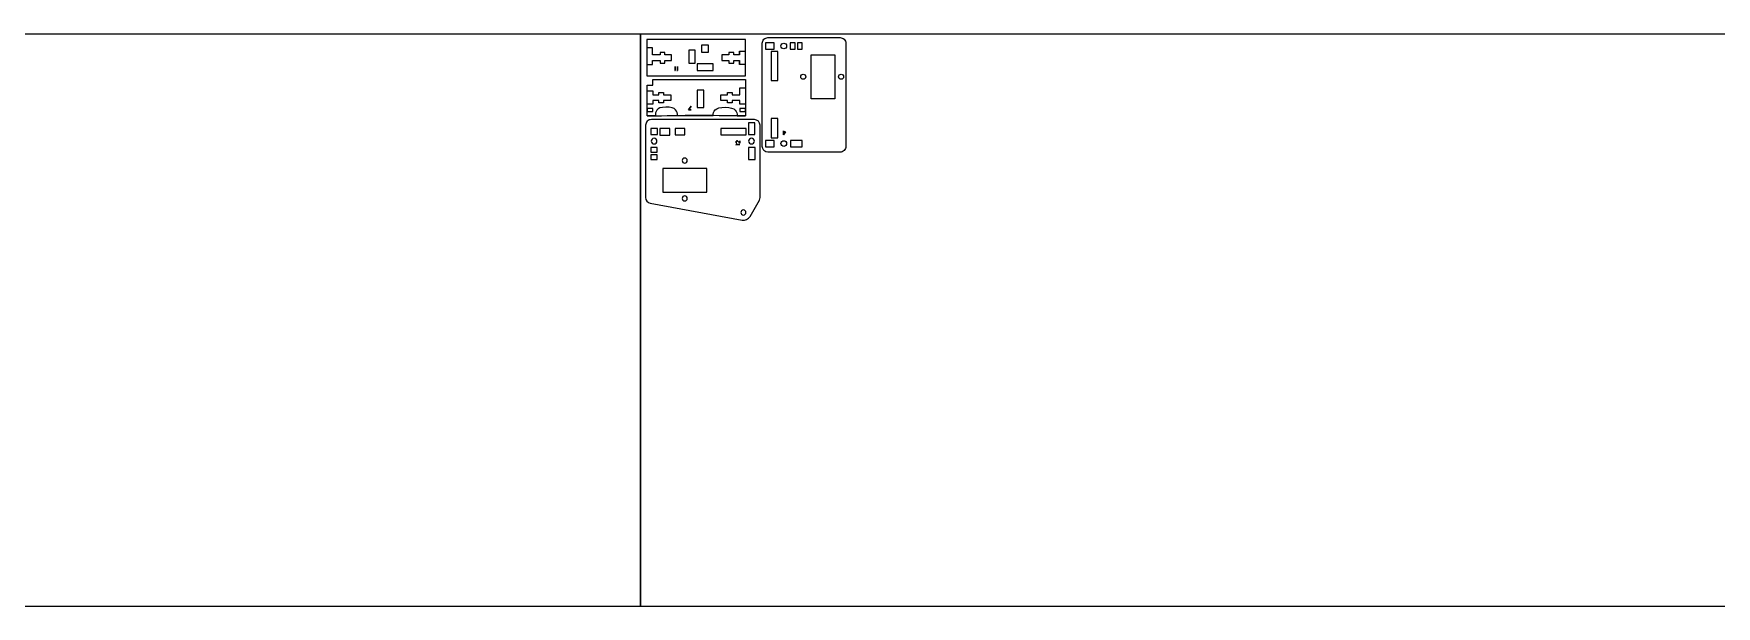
# Model space of a CAD drawing. Header units: millimetres. Extents: x 1 to 3601, y 1 to 1216.
# Drawn here: x 883 to 1765, y 1 to 301 of the extents above; entities that cross this region are included whole.
import ezdxf

# ---------------------------------------------------------------- set-up
doc = ezdxf.new("R2010")
doc.units = ezdxf.units.MM
doc.layers.get('0').update_dxf_attribs({"lineweight": 5})
for name, color, linetype, lineweight in [('MARCATGE', 1, 'Continuous', 5), ('NO IMPRES', 5, 'Continuous', 5), ('TALL 1', 4, 'Continuous', 5)]:
    doc.layers.add(name, color=color, linetype=linetype, lineweight=lineweight)

msp = doc.modelspace()

# ---------------------------------------------------------------- linework, layer by layer
for points, knots in [([(1255.78, 298.35), (1255.78, 298.35), (1255.78, 279.35), (1255.78, 279.35), (1255.78, 279.35), (1255.78, 279.35), (1204.08, 279.35), (1204.08, 279.35), (1204.08, 279.35), (1204.08, 279.35), (1204.08, 298.35), (1204.08, 298.35), (1204.08, 298.35), (1204.08, 298.35), (1255.78, 298.35), (1255.78, 298.35)], [0, 0, 0, 0, 0.2, 0.2, 0.2, 0.2, 0.4, 0.4, 0.4, 0.4, 0.6, 0.6, 0.6, 0.6, 1, 1, 1, 1]), ([(1267.64, 239.43), (1267.64, 239.43), (1305.44, 239.43), (1305.44, 239.43), (1305.44, 239.43), (1306.23, 239.43), (1307, 239.75), (1307.56, 240.31), (1307.56, 240.31), (1308.12, 240.87), (1308.44, 241.64), (1308.44, 242.43), (1308.44, 242.43), (1308.44, 242.43), (1308.44, 296.43), (1308.44, 296.43), (1308.44, 296.43), (1308.44, 297.23), (1308.12, 297.99), (1307.56, 298.55), (1307.56, 298.55), (1307, 299.12), (1306.23, 299.43), (1305.44, 299.43), (1305.44, 299.43), (1305.44, 299.43), (1267.64, 299.43), (1267.64, 299.43), (1267.64, 299.43), (1266.84, 299.43), (1266.08, 299.12), (1265.52, 298.55), (1265.52, 298.55), (1264.95, 297.99), (1264.64, 297.23), (1264.64, 296.43), (1264.64, 296.43), (1264.64, 296.43), (1264.64, 242.43), (1264.64, 242.43), (1264.64, 242.43), (1264.64, 240.78), (1265.98, 239.43), (1267.64, 239.43)], [0, 0, 0, 0, 0.083333, 0.083333, 0.083333, 0.083333, 0.166667, 0.166667, 0.166667, 0.166667, 0.25, 0.25, 0.25, 0.25, 0.333333, 0.333333, 0.333333, 0.333333, 0.416667, 0.416667, 0.416667, 0.416667, 0.5, 0.5, 0.5, 0.5, 0.583333, 0.583333, 0.583333, 0.583333, 0.666667, 0.666667, 0.666667, 0.666667, 0.75, 0.75, 0.75, 0.75, 0.833333, 0.833333, 0.833333, 0.833333, 1, 1, 1, 1]), ([(1204.25, 258.47), (1204.25, 258.47), (1237.05, 258.69), (1238.84, 258.53), (1238.84, 258.53), (1238.9, 260.77), (1239.65, 263), (1245.27, 262.97), (1245.27, 262.97), (1250.89, 262.94), (1251.45, 260.53), (1251.47, 258.47), (1251.47, 258.47), (1251.47, 258.47), (1255.85, 258.47), (1255.85, 258.47), (1255.85, 258.47), (1255.85, 258.47), (1222.1, 258.64), (1220.31, 258.47), (1220.31, 258.47), (1220.25, 260.72), (1219.51, 263.08), (1214.12, 263.01), (1214.12, 263.01), (1208.73, 262.95), (1208.66, 260.53), (1208.63, 258.47), (1208.63, 258.47), (1208.63, 258.47), (1204.25, 258.47), (1204.25, 258.47), (1204.25, 258.47), (1204.25, 258.47), (1204.25, 274.47), (1204.25, 274.47), (1204.25, 274.47), (1204.25, 274.47), (1207.25, 274.47), (1207.25, 274.47), (1207.25, 274.47), (1207.25, 274.47), (1207.25, 277.47), (1207.25, 277.47), (1207.25, 277.47), (1207.25, 277.47), (1255.95, 277.47), (1255.95, 277.47), (1255.95, 277.47), (1255.95, 277.47), (1255.95, 258.47), (1255.95, 258.47)], [0, 0, 0, 0, 0.071429, 0.071429, 0.071429, 0.071429, 0.142857, 0.142857, 0.142857, 0.142857, 0.214286, 0.214286, 0.214286, 0.214286, 0.285714, 0.285714, 0.285714, 0.285714, 0.357143, 0.357143, 0.357143, 0.357143, 0.428571, 0.428571, 0.428571, 0.428571, 0.5, 0.5, 0.5, 0.5, 0.571429, 0.571429, 0.571429, 0.571429, 0.642857, 0.642857, 0.642857, 0.642857, 0.714286, 0.714286, 0.714286, 0.714286, 0.785714, 0.785714, 0.785714, 0.785714, 0.857143, 0.857143, 0.857143, 0.857143, 1, 1, 1, 1]), ([(1203.52, 253.49), (1203.52, 254.28), (1203.84, 255.05), (1204.4, 255.61), (1204.4, 255.61), (1204.96, 256.17), (1205.73, 256.49), (1206.52, 256.49), (1206.52, 256.49), (1206.52, 256.49), (1260.52, 256.49), (1260.52, 256.49), (1260.52, 256.49), (1262.18, 256.49), (1263.52, 255.14), (1263.52, 253.49), (1263.52, 253.49), (1263.52, 253.49), (1263.52, 215.69), (1263.52, 215.69), (1263.52, 215.69), (1263.52, 215.16), (1263.38, 214.64), (1263.12, 214.18), (1263.12, 214.18), (1263.12, 214.18), (1258.23, 205.77), (1258.23, 205.77), (1258.23, 205.77), (1257.39, 204.31), (1255.71, 203.54), (1254.05, 203.85), (1254.05, 203.85), (1254.05, 203.85), (1205.98, 212.74), (1205.98, 212.74), (1205.98, 212.74), (1204.56, 213), (1203.52, 214.24), (1203.52, 215.69), (1203.52, 215.69), (1203.52, 215.69), (1203.52, 253.49), (1203.52, 253.49)], [0, 0, 0, 0, 0.083333, 0.083333, 0.083333, 0.083333, 0.166667, 0.166667, 0.166667, 0.166667, 0.25, 0.25, 0.25, 0.25, 0.333333, 0.333333, 0.333333, 0.333333, 0.416667, 0.416667, 0.416667, 0.416667, 0.5, 0.5, 0.5, 0.5, 0.583333, 0.583333, 0.583333, 0.583333, 0.666667, 0.666667, 0.666667, 0.666667, 0.75, 0.75, 0.75, 0.75, 0.833333, 0.833333, 0.833333, 0.833333, 1, 1, 1, 1])]:
    msp.add_open_spline(points, degree=3, knots=knots)
at = {"layer": 'MARCATGE'}
for points, knots in [([(1219.04, 282.24), (1219.04, 282.24), (1218.75, 282.24), (1218.75, 282.24), (1218.75, 282.24), (1218.75, 282.24), (1219.04, 282.24), (1219.04, 282.24), (1219.04, 282.24), (1219.04, 282.24), (1219.04, 284.27), (1219.04, 284.27), (1219.04, 284.27), (1219.04, 284.27), (1219.04, 282.24), (1219.04, 282.24)], [0, 0, 0, 0, 0.2, 0.2, 0.2, 0.2, 0.4, 0.4, 0.4, 0.4, 0.6, 0.6, 0.6, 0.6, 1, 1, 1, 1]), ([(1220.2, 282.24), (1220.2, 282.24), (1219.91, 282.24), (1219.91, 282.24), (1219.91, 282.24), (1219.91, 282.24), (1220.2, 282.24), (1220.2, 282.24), (1220.2, 282.24), (1220.2, 282.24), (1220.2, 284.27), (1220.2, 284.27), (1220.2, 284.27), (1220.2, 284.27), (1220.2, 282.24), (1220.2, 282.24)], [0, 0, 0, 0, 0.2, 0.2, 0.2, 0.2, 0.4, 0.4, 0.4, 0.4, 0.6, 0.6, 0.6, 0.6, 1, 1, 1, 1]), ([(1225.93, 261.56), (1225.93, 261.56), (1227.38, 263.59), (1227.38, 263.59), (1227.38, 263.59), (1227.38, 263.59), (1225.93, 261.56), (1225.93, 261.56), (1225.93, 261.56), (1225.93, 261.56), (1227.31, 261.56), (1227.31, 261.56), (1227.31, 261.56), (1227.31, 261.56), (1225.93, 261.56), (1225.93, 261.56)], [0, 0, 0, 0, 0.2, 0.2, 0.2, 0.2, 0.4, 0.4, 0.4, 0.4, 0.6, 0.6, 0.6, 0.6, 1, 1, 1, 1]), ([(1275.8, 248.47), (1275.8, 248.47), (1276.91, 250.13), (1276.91, 250.13), (1276.91, 250.13), (1276.91, 250.13), (1275.47, 250.13), (1275.47, 250.13), (1275.47, 250.13), (1275.47, 250.13), (1276.91, 250.13), (1276.91, 250.13), (1276.91, 250.13), (1276.91, 250.13), (1275.8, 248.47), (1275.8, 248.47), (1275.8, 248.47), (1275.8, 248.47), (1275.8, 250.52), (1275.8, 250.52), (1275.8, 250.52), (1275.8, 250.52), (1275.8, 248.47), (1275.8, 248.47)], [0, 0, 0, 0, 0.142857, 0.142857, 0.142857, 0.142857, 0.285714, 0.285714, 0.285714, 0.285714, 0.428571, 0.428571, 0.428571, 0.428571, 0.571429, 0.571429, 0.571429, 0.571429, 0.714286, 0.714286, 0.714286, 0.714286, 1, 1, 1, 1]), ([(1252.96, 244.16), (1252.78, 244.33), (1252.61, 244.48), (1252.45, 244.62), (1252.45, 244.62), (1252.39, 244.68), (1252.33, 244.73), (1252.26, 244.79), (1252.26, 244.79), (1252.2, 244.85), (1252.14, 244.9), (1252.09, 244.95), (1252.09, 244.95), (1252.03, 244.99), (1251.99, 245.03), (1251.95, 245.06), (1251.95, 245.06), (1251.92, 245.09), (1251.89, 245.11), (1251.88, 245.12), (1251.88, 245.12), (1251.86, 245.13), (1251.84, 245.14), (1251.82, 245.16), (1251.82, 245.16), (1251.79, 245.18), (1251.76, 245.2), (1251.73, 245.22), (1251.73, 245.22), (1251.69, 245.23), (1251.65, 245.25), (1251.6, 245.26), (1251.6, 245.26), (1251.56, 245.28), (1251.5, 245.28), (1251.44, 245.28), (1251.44, 245.28), (1251.38, 245.28), (1251.32, 245.27), (1251.25, 245.25), (1251.25, 245.25), (1251.19, 245.23), (1251.14, 245.2), (1251.09, 245.16), (1251.09, 245.16), (1251.04, 245.11), (1251, 245.06), (1250.96, 244.99), (1250.96, 244.99), (1250.93, 244.92), (1250.92, 244.84), (1250.92, 244.74), (1250.92, 244.74), (1250.92, 244.54), (1250.96, 244.4), (1251.05, 244.3), (1251.05, 244.3), (1251.13, 244.21), (1251.24, 244.16), (1251.38, 244.16), (1251.38, 244.16), (1251.24, 244.16), (1251.13, 244.21), (1251.05, 244.3), (1251.05, 244.3), (1250.96, 244.4), (1250.92, 244.54), (1250.92, 244.74), (1250.92, 244.74), (1250.92, 244.84), (1250.93, 244.92), (1250.96, 244.99), (1250.96, 244.99), (1251, 245.06), (1251.04, 245.11), (1251.09, 245.16), (1251.09, 245.16), (1251.14, 245.2), (1251.19, 245.23), (1251.25, 245.25), (1251.25, 245.25), (1251.32, 245.27), (1251.38, 245.28), (1251.44, 245.28), (1251.44, 245.28), (1251.5, 245.28), (1251.56, 245.28), (1251.6, 245.26), (1251.6, 245.26), (1251.65, 245.25), (1251.69, 245.23), (1251.73, 245.22), (1251.73, 245.22), (1251.76, 245.2), (1251.79, 245.18), (1251.82, 245.16), (1251.82, 245.16), (1251.84, 245.14), (1251.86, 245.13), (1251.88, 245.12), (1251.88, 245.12), (1251.89, 245.11), (1251.92, 245.09), (1251.95, 245.06), (1251.95, 245.06), (1251.99, 245.03), (1252.03, 244.99), (1252.09, 244.95), (1252.09, 244.95), (1252.14, 244.9), (1252.2, 244.85), (1252.26, 244.79), (1252.26, 244.79), (1252.33, 244.73), (1252.39, 244.68), (1252.45, 244.62), (1252.45, 244.62), (1252.61, 244.48), (1252.78, 244.33), (1252.96, 244.16), (1252.96, 244.16), (1252.96, 244.16), (1252.96, 245.27), (1252.96, 245.27), (1252.96, 245.27), (1252.96, 245.27), (1252.96, 244.16), (1252.96, 244.16)], [0, 0, 0, 0, 0.030303, 0.030303, 0.030303, 0.030303, 0.060606, 0.060606, 0.060606, 0.060606, 0.090909, 0.090909, 0.090909, 0.090909, 0.121212, 0.121212, 0.121212, 0.121212, 0.151515, 0.151515, 0.151515, 0.151515, 0.181818, 0.181818, 0.181818, 0.181818, 0.212121, 0.212121, 0.212121, 0.212121, 0.242424, 0.242424, 0.242424, 0.242424, 0.272727, 0.272727, 0.272727, 0.272727, 0.30303, 0.30303, 0.30303, 0.30303, 0.333333, 0.333333, 0.333333, 0.333333, 0.363636, 0.363636, 0.363636, 0.363636, 0.393939, 0.393939, 0.393939, 0.393939, 0.424242, 0.424242, 0.424242, 0.424242, 0.454545, 0.454545, 0.454545, 0.454545, 0.484848, 0.484848, 0.484848, 0.484848, 0.515152, 0.515152, 0.515152, 0.515152, 0.545455, 0.545455, 0.545455, 0.545455, 0.575758, 0.575758, 0.575758, 0.575758, 0.606061, 0.606061, 0.606061, 0.606061, 0.636364, 0.636364, 0.636364, 0.636364, 0.666667, 0.666667, 0.666667, 0.666667, 0.69697, 0.69697, 0.69697, 0.69697, 0.727273, 0.727273, 0.727273, 0.727273, 0.757576, 0.757576, 0.757576, 0.757576, 0.787879, 0.787879, 0.787879, 0.787879, 0.818182, 0.818182, 0.818182, 0.818182, 0.848485, 0.848485, 0.848485, 0.848485, 0.878788, 0.878788, 0.878788, 0.878788, 0.909091, 0.909091, 0.909091, 0.909091, 0.939394, 0.939394, 0.939394, 0.939394, 1, 1, 1, 1]), ([(1250.93, 243.41), (1250.93, 243.41), (1250.93, 243.12), (1250.93, 243.12), (1250.93, 243.12), (1250.93, 243.12), (1250.93, 243.41), (1250.93, 243.41), (1250.93, 243.41), (1250.93, 243.41), (1252.96, 243.41), (1252.96, 243.41), (1252.96, 243.41), (1252.96, 243.41), (1250.93, 243.41), (1250.93, 243.41)], [0, 0, 0, 0, 0.2, 0.2, 0.2, 0.2, 0.4, 0.4, 0.4, 0.4, 0.6, 0.6, 0.6, 0.6, 1, 1, 1, 1])]:
    msp.add_open_spline(points, degree=3, knots=knots, dxfattribs=at)
at = {"layer": 'NO IMPRES'}
msp.add_lwpolyline([(600.74, 1.48), (600.74, 301.48), (1200.74, 301.48), (1200.74, 1.48)], close=True, dxfattribs=at)
at = {"layer": 'NO IMPRES', "lineweight": 5}
msp.add_lwpolyline([(1200.74, 1.48), (1200.74, 301.48), (1800.74, 301.48), (1800.74, 1.48)], close=True, dxfattribs=at)
at = {"layer": 'TALL 1'}
for points in [[(1226.13, 292.8), (1226.13, 285.99), (1229.43, 285.99), (1229.43, 292.8)], [(1232.81, 295.53), (1232.81, 291.88), (1236.46, 291.88), (1236.46, 295.53)], [(1266.38, 296.76), (1266.38, 293.33), (1270.82, 293.33), (1270.82, 296.76)], [(1269.33, 292.12), (1269.33, 276.93), (1272.76, 276.93), (1272.76, 292.12)], [(1279.32, 296.74), (1279.32, 293.33), (1281.82, 293.33), (1281.82, 296.74)], [(1283.11, 296.74), (1283.11, 293.36), (1285.56, 293.36), (1285.56, 296.74)], [(1230.48, 285.68), (1230.48, 282.26), (1238.83, 282.26), (1238.83, 285.68)], [(1230.61, 271.97), (1230.61, 262.83), (1233.95, 262.83), (1233.95, 271.97)], [(1269.33, 257.13), (1269.33, 246.95), (1272.76, 246.95), (1272.76, 257.13)], [(1206.23, 248.62), (1209.66, 248.62), (1209.66, 251.82), (1206.23, 251.82)], [(1210.93, 248.39), (1216.16, 248.39), (1216.16, 251.79), (1210.93, 251.79)], [(1218.92, 248.42), (1224.12, 248.42), (1224.12, 251.79), (1218.92, 251.79)], [(1242.91, 248.4), (1256.13, 248.4), (1256.13, 251.88), (1242.91, 251.88)], [(1257.42, 248.59), (1260.82, 248.59), (1260.82, 254.8), (1257.42, 254.8)], [(1206.25, 239.37), (1209.6, 239.37), (1209.6, 241.79), (1206.25, 241.79)], [(1257.42, 235.56), (1260.85, 235.56), (1260.85, 241.81), (1257.42, 241.81)], [(1266.35, 245.54), (1266.35, 242.17), (1270.82, 242.17), (1270.82, 245.54)], [(1279.37, 245.52), (1279.37, 242.14), (1285.56, 242.14), (1285.56, 245.52)], [(1206.23, 235.6), (1209.6, 235.6), (1209.6, 238.05), (1206.23, 238.05)]]:
    msp.add_lwpolyline(points, close=True, dxfattribs=at)
for points, knots in [([(1204.08, 285.35), (1204.08, 285.35), (1207.08, 285.35), (1207.08, 285.35), (1207.08, 285.35), (1207.08, 285.35), (1207.08, 287.35), (1207.08, 287.35), (1207.08, 287.35), (1207.08, 287.35), (1211.08, 287.35), (1211.08, 287.35), (1211.08, 287.35), (1211.08, 287.35), (1211.08, 286.1), (1211.08, 286.1), (1211.08, 286.1), (1211.08, 286.1), (1213.58, 286.1), (1213.58, 286.1), (1213.58, 286.1), (1213.58, 286.1), (1213.58, 287.35), (1213.58, 287.35), (1213.58, 287.35), (1213.58, 287.35), (1217.08, 287.35), (1217.08, 287.35), (1217.08, 287.35), (1217.08, 287.35), (1217.08, 290.35), (1217.08, 290.35), (1217.08, 290.35), (1217.08, 290.35), (1213.58, 290.35), (1213.58, 290.35), (1213.58, 290.35), (1213.58, 290.35), (1213.58, 291.6), (1213.58, 291.6), (1213.58, 291.6), (1213.58, 291.6), (1211.08, 291.6), (1211.08, 291.6), (1211.08, 291.6), (1211.08, 291.6), (1211.08, 290.35), (1211.08, 290.35), (1211.08, 290.35), (1211.08, 290.35), (1207.08, 290.35), (1207.08, 290.35), (1207.08, 290.35), (1207.08, 290.35), (1207.08, 294.15), (1207.08, 294.15), (1207.08, 294.15), (1207.08, 294.15), (1204.08, 294.15), (1204.08, 294.15)], [0, 0, 0, 0, 0.0625, 0.0625, 0.0625, 0.0625, 0.125, 0.125, 0.125, 0.125, 0.1875, 0.1875, 0.1875, 0.1875, 0.25, 0.25, 0.25, 0.25, 0.3125, 0.3125, 0.3125, 0.3125, 0.375, 0.375, 0.375, 0.375, 0.4375, 0.4375, 0.4375, 0.4375, 0.5, 0.5, 0.5, 0.5, 0.5625, 0.5625, 0.5625, 0.5625, 0.625, 0.625, 0.625, 0.625, 0.6875, 0.6875, 0.6875, 0.6875, 0.75, 0.75, 0.75, 0.75, 0.8125, 0.8125, 0.8125, 0.8125, 0.875, 0.875, 0.875, 0.875, 1, 1, 1, 1]), ([(1252.78, 290.35), (1252.78, 290.35), (1249.68, 290.35), (1249.68, 290.35), (1249.68, 290.35), (1249.68, 290.35), (1249.68, 291.6), (1249.68, 291.6), (1249.68, 291.6), (1249.68, 291.6), (1247.18, 291.6), (1247.18, 291.6), (1247.18, 291.6), (1247.18, 291.6), (1247.18, 290.35), (1247.18, 290.35), (1247.18, 290.35), (1247.18, 290.35), (1243.38, 290.35), (1243.38, 290.35), (1243.38, 290.35), (1243.38, 290.35), (1243.38, 287.35), (1243.38, 287.35), (1243.38, 287.35), (1243.38, 287.35), (1247.18, 287.35), (1247.18, 287.35), (1247.18, 287.35), (1247.18, 287.35), (1247.18, 286.1), (1247.18, 286.1), (1247.18, 286.1), (1247.18, 286.1), (1249.68, 286.1), (1249.68, 286.1), (1249.68, 286.1), (1249.68, 286.1), (1249.68, 287.35), (1249.68, 287.35), (1249.68, 287.35), (1249.68, 287.35), (1252.78, 287.35), (1252.78, 287.35)], [0, 0, 0, 0, 0.083333, 0.083333, 0.083333, 0.083333, 0.166667, 0.166667, 0.166667, 0.166667, 0.25, 0.25, 0.25, 0.25, 0.333333, 0.333333, 0.333333, 0.333333, 0.416667, 0.416667, 0.416667, 0.416667, 0.5, 0.5, 0.5, 0.5, 0.583333, 0.583333, 0.583333, 0.583333, 0.666667, 0.666667, 0.666667, 0.666667, 0.75, 0.75, 0.75, 0.75, 0.833333, 0.833333, 0.833333, 0.833333, 1, 1, 1, 1]), ([(1252.78, 292.35), (1252.78, 292.35), (1252.78, 290.35), (1252.78, 290.35), (1252.78, 290.35), (1252.78, 290.35), (1252.78, 292.35), (1252.78, 292.35), (1252.78, 292.35), (1252.78, 292.35), (1255.78, 292.35), (1255.78, 292.35)], [0, 0, 0, 0, 0.25, 0.25, 0.25, 0.25, 0.5, 0.5, 0.5, 0.5, 1, 1, 1, 1]), ([(1275.94, 293.53), (1276.76, 293.53), (1277.44, 294.2), (1277.44, 295.03), (1277.44, 295.03), (1277.44, 295.86), (1276.76, 296.53), (1275.94, 296.53), (1275.94, 296.53), (1275.11, 296.53), (1274.44, 295.86), (1274.44, 295.03), (1274.44, 295.03), (1274.44, 294.2), (1275.11, 293.53), (1275.94, 293.53)], [0, 0, 0, 0, 0.2, 0.2, 0.2, 0.2, 0.4, 0.4, 0.4, 0.4, 0.6, 0.6, 0.6, 0.6, 1, 1, 1, 1]), ([(1255.78, 285.35), (1255.78, 285.35), (1252.78, 285.35), (1252.78, 285.35), (1252.78, 285.35), (1252.78, 285.35), (1252.78, 287.35), (1252.78, 287.35), (1252.78, 287.35), (1252.78, 287.35), (1252.78, 285.35), (1252.78, 285.35)], [0, 0, 0, 0, 0.25, 0.25, 0.25, 0.25, 0.5, 0.5, 0.5, 0.5, 1, 1, 1, 1]), ([(1290.24, 290.43), (1290.24, 290.43), (1290.24, 267.43), (1290.24, 267.43), (1290.24, 267.43), (1290.24, 267.43), (1302.64, 267.43), (1302.64, 267.43), (1302.64, 267.43), (1302.64, 267.43), (1302.64, 290.43), (1302.64, 290.43), (1302.64, 290.43), (1302.64, 290.43), (1290.24, 290.43), (1290.24, 290.43)], [0, 0, 0, 0, 0.2, 0.2, 0.2, 0.2, 0.4, 0.4, 0.4, 0.4, 0.6, 0.6, 0.6, 0.6, 1, 1, 1, 1]), ([(1286.14, 277.61), (1286.87, 277.61), (1287.46, 278.2), (1287.46, 278.93), (1287.46, 278.93), (1287.46, 279.66), (1286.87, 280.26), (1286.14, 280.26), (1286.14, 280.26), (1285.4, 280.26), (1284.81, 279.66), (1284.81, 278.93), (1284.81, 278.93), (1284.81, 278.2), (1285.4, 277.61), (1286.14, 277.61)], [0, 0, 0, 0, 0.2, 0.2, 0.2, 0.2, 0.4, 0.4, 0.4, 0.4, 0.6, 0.6, 0.6, 0.6, 1, 1, 1, 1]), ([(1305.94, 277.61), (1306.67, 277.61), (1307.26, 278.2), (1307.26, 278.93), (1307.26, 278.93), (1307.26, 279.66), (1306.67, 280.26), (1305.94, 280.26), (1305.94, 280.26), (1305.2, 280.26), (1304.61, 279.66), (1304.61, 278.93), (1304.61, 278.93), (1304.61, 278.2), (1305.2, 277.61), (1305.94, 277.61)], [0, 0, 0, 0, 0.2, 0.2, 0.2, 0.2, 0.4, 0.4, 0.4, 0.4, 0.6, 0.6, 0.6, 0.6, 1, 1, 1, 1]), ([(1204.25, 271.47), (1204.25, 271.47), (1207.25, 271.47), (1207.25, 271.47), (1207.25, 271.47), (1207.25, 271.47), (1207.25, 269.47), (1207.25, 269.47), (1207.25, 269.47), (1207.25, 269.47), (1210.35, 269.47), (1210.35, 269.47), (1210.35, 269.47), (1210.35, 269.47), (1210.35, 270.72), (1210.35, 270.72), (1210.35, 270.72), (1210.35, 270.72), (1212.85, 270.72), (1212.85, 270.72), (1212.85, 270.72), (1212.85, 270.72), (1212.85, 269.47), (1212.85, 269.47), (1212.85, 269.47), (1212.85, 269.47), (1216.65, 269.47), (1216.65, 269.47), (1216.65, 269.47), (1216.65, 269.47), (1216.65, 266.47), (1216.65, 266.47), (1216.65, 266.47), (1216.65, 266.47), (1212.85, 266.47), (1212.85, 266.47), (1212.85, 266.47), (1212.85, 266.47), (1212.85, 265.22), (1212.85, 265.22), (1212.85, 265.22), (1212.85, 265.22), (1210.35, 265.22), (1210.35, 265.22), (1210.35, 265.22), (1210.35, 265.22), (1210.35, 266.47), (1210.35, 266.47), (1210.35, 266.47), (1210.35, 266.47), (1207.25, 266.47), (1207.25, 266.47), (1207.25, 266.47), (1207.25, 266.47), (1207.25, 264.47), (1207.25, 264.47), (1207.25, 264.47), (1207.25, 264.47), (1204.25, 264.47), (1204.25, 264.47)], [0, 0, 0, 0, 0.0625, 0.0625, 0.0625, 0.0625, 0.125, 0.125, 0.125, 0.125, 0.1875, 0.1875, 0.1875, 0.1875, 0.25, 0.25, 0.25, 0.25, 0.3125, 0.3125, 0.3125, 0.3125, 0.375, 0.375, 0.375, 0.375, 0.4375, 0.4375, 0.4375, 0.4375, 0.5, 0.5, 0.5, 0.5, 0.5625, 0.5625, 0.5625, 0.5625, 0.625, 0.625, 0.625, 0.625, 0.6875, 0.6875, 0.6875, 0.6875, 0.75, 0.75, 0.75, 0.75, 0.8125, 0.8125, 0.8125, 0.8125, 0.875, 0.875, 0.875, 0.875, 1, 1, 1, 1]), ([(1255.95, 264.47), (1255.95, 264.47), (1252.95, 264.47), (1252.95, 264.47), (1252.95, 264.47), (1252.95, 264.47), (1252.95, 266.47), (1252.95, 266.47), (1252.95, 266.47), (1252.95, 266.47), (1248.95, 266.47), (1248.95, 266.47), (1248.95, 266.47), (1248.95, 266.47), (1248.95, 265.22), (1248.95, 265.22), (1248.95, 265.22), (1248.95, 265.22), (1248.85, 265.22), (1248.85, 265.22), (1248.85, 265.22), (1248.85, 265.22), (1246.35, 265.22), (1246.35, 265.22), (1246.35, 265.22), (1246.35, 265.22), (1246.35, 266.47), (1246.35, 266.47), (1246.35, 266.47), (1246.35, 266.47), (1242.85, 266.47), (1242.85, 266.47), (1242.85, 266.47), (1242.85, 266.47), (1242.85, 269.47), (1242.85, 269.47), (1242.85, 269.47), (1242.85, 269.47), (1246.35, 269.47), (1246.35, 269.47), (1246.35, 269.47), (1246.35, 269.47), (1246.35, 270.72), (1246.35, 270.72), (1246.35, 270.72), (1246.35, 270.72), (1248.85, 270.72), (1248.85, 270.72), (1248.85, 270.72), (1248.85, 270.72), (1248.95, 270.72), (1248.95, 270.72), (1248.95, 270.72), (1248.95, 270.72), (1248.95, 269.47), (1248.95, 269.47), (1248.95, 269.47), (1248.95, 269.47), (1252.95, 269.47), (1252.95, 269.47), (1252.95, 269.47), (1252.95, 269.47), (1252.95, 273.17), (1252.95, 273.17), (1252.95, 273.17), (1252.95, 273.17), (1255.95, 273.17), (1255.95, 273.17)], [0, 0, 0, 0, 0.055556, 0.055556, 0.055556, 0.055556, 0.111111, 0.111111, 0.111111, 0.111111, 0.166667, 0.166667, 0.166667, 0.166667, 0.222222, 0.222222, 0.222222, 0.222222, 0.277778, 0.277778, 0.277778, 0.277778, 0.333333, 0.333333, 0.333333, 0.333333, 0.388889, 0.388889, 0.388889, 0.388889, 0.444444, 0.444444, 0.444444, 0.444444, 0.5, 0.5, 0.5, 0.5, 0.555556, 0.555556, 0.555556, 0.555556, 0.611111, 0.611111, 0.611111, 0.611111, 0.666667, 0.666667, 0.666667, 0.666667, 0.722222, 0.722222, 0.722222, 0.722222, 0.777778, 0.777778, 0.777778, 0.777778, 0.833333, 0.833333, 0.833333, 0.833333, 0.888889, 0.888889, 0.888889, 0.888889, 1, 1, 1, 1]), ([(1204.25, 260.72), (1204.25, 260.72), (1204.25, 262.22), (1204.25, 262.22), (1204.25, 262.22), (1204.25, 262.22), (1207.25, 262.22), (1207.25, 262.22), (1207.25, 262.22), (1207.25, 262.22), (1207.25, 260.72), (1207.25, 260.72), (1207.25, 260.72), (1207.25, 260.72), (1204.25, 260.72), (1204.25, 260.72)], [0, 0, 0, 0, 0.2, 0.2, 0.2, 0.2, 0.4, 0.4, 0.4, 0.4, 0.6, 0.6, 0.6, 0.6, 1, 1, 1, 1]), ([(1252.95, 260.72), (1252.95, 260.72), (1252.95, 262.22), (1252.95, 262.22), (1252.95, 262.22), (1252.95, 262.22), (1255.95, 262.22), (1255.95, 262.22), (1255.95, 262.22), (1255.95, 262.22), (1255.95, 260.72), (1255.95, 260.72), (1255.95, 260.72), (1255.95, 260.72), (1252.95, 260.72), (1252.95, 260.72)], [0, 0, 0, 0, 0.2, 0.2, 0.2, 0.2, 0.4, 0.4, 0.4, 0.4, 0.6, 0.6, 0.6, 0.6, 1, 1, 1, 1]), ([(1209.42, 245.19), (1209.42, 244.36), (1208.75, 243.69), (1207.92, 243.69), (1207.92, 243.69), (1207.09, 243.69), (1206.42, 244.36), (1206.42, 245.19), (1206.42, 245.19), (1206.42, 246.01), (1207.09, 246.69), (1207.92, 246.69), (1207.92, 246.69), (1208.75, 246.69), (1209.42, 246.01), (1209.42, 245.19)], [0, 0, 0, 0, 0.2, 0.2, 0.2, 0.2, 0.4, 0.4, 0.4, 0.4, 0.6, 0.6, 0.6, 0.6, 1, 1, 1, 1]), ([(1260.52, 245.19), (1260.52, 244.36), (1259.85, 243.69), (1259.02, 243.69), (1259.02, 243.69), (1258.19, 243.69), (1257.52, 244.36), (1257.52, 245.19), (1257.52, 245.19), (1257.52, 246.01), (1258.19, 246.69), (1259.02, 246.69), (1259.02, 246.69), (1259.85, 246.69), (1260.52, 246.01), (1260.52, 245.19)], [0, 0, 0, 0, 0.2, 0.2, 0.2, 0.2, 0.4, 0.4, 0.4, 0.4, 0.6, 0.6, 0.6, 0.6, 1, 1, 1, 1]), ([(1275.94, 242.43), (1276.76, 242.43), (1277.44, 243.1), (1277.44, 243.93), (1277.44, 243.93), (1277.44, 244.76), (1276.76, 245.43), (1275.94, 245.43), (1275.94, 245.43), (1275.11, 245.43), (1274.44, 244.76), (1274.44, 243.93), (1274.44, 243.93), (1274.44, 243.1), (1275.11, 242.43), (1275.94, 242.43)], [0, 0, 0, 0, 0.2, 0.2, 0.2, 0.2, 0.4, 0.4, 0.4, 0.4, 0.6, 0.6, 0.6, 0.6, 1, 1, 1, 1]), ([(1212.52, 230.89), (1212.52, 230.89), (1235.52, 230.89), (1235.52, 230.89), (1235.52, 230.89), (1235.52, 230.89), (1235.52, 218.49), (1235.52, 218.49), (1235.52, 218.49), (1235.52, 218.49), (1212.52, 218.49), (1212.52, 218.49), (1212.52, 218.49), (1212.52, 218.49), (1212.52, 230.89), (1212.52, 230.89)], [0, 0, 0, 0, 0.2, 0.2, 0.2, 0.2, 0.4, 0.4, 0.4, 0.4, 0.6, 0.6, 0.6, 0.6, 1, 1, 1, 1]), ([(1225.35, 234.99), (1225.35, 234.25), (1224.76, 233.66), (1224.02, 233.66), (1224.02, 233.66), (1223.29, 233.66), (1222.7, 234.25), (1222.7, 234.99), (1222.7, 234.99), (1222.7, 235.72), (1223.29, 236.31), (1224.02, 236.31), (1224.02, 236.31), (1224.76, 236.31), (1225.35, 235.72), (1225.35, 234.99)], [0, 0, 0, 0, 0.2, 0.2, 0.2, 0.2, 0.4, 0.4, 0.4, 0.4, 0.6, 0.6, 0.6, 0.6, 1, 1, 1, 1]), ([(1225.35, 215.19), (1225.35, 214.45), (1224.76, 213.86), (1224.02, 213.86), (1224.02, 213.86), (1223.29, 213.86), (1222.7, 214.45), (1222.7, 215.19), (1222.7, 215.19), (1222.7, 215.92), (1223.29, 216.51), (1224.02, 216.51), (1224.02, 216.51), (1224.76, 216.51), (1225.35, 215.92), (1225.35, 215.19)], [0, 0, 0, 0, 0.2, 0.2, 0.2, 0.2, 0.4, 0.4, 0.4, 0.4, 0.6, 0.6, 0.6, 0.6, 1, 1, 1, 1]), ([(1256.1, 207.78), (1256.1, 207.05), (1255.51, 206.46), (1254.78, 206.46), (1254.78, 206.46), (1254.04, 206.46), (1253.45, 207.05), (1253.45, 207.78), (1253.45, 207.78), (1253.45, 208.51), (1254.04, 209.11), (1254.78, 209.11), (1254.78, 209.11), (1255.51, 209.11), (1256.1, 208.51), (1256.1, 207.78)], [0, 0, 0, 0, 0.2, 0.2, 0.2, 0.2, 0.4, 0.4, 0.4, 0.4, 0.6, 0.6, 0.6, 0.6, 1, 1, 1, 1])]:
    msp.add_open_spline(points, degree=3, knots=knots, dxfattribs=at)

doc.saveas('drawing.dxf')
